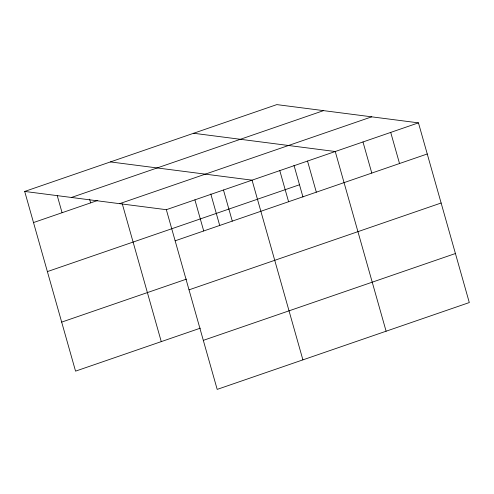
<?xml version="1.0" encoding="UTF-8"?>
<svg xmlns="http://www.w3.org/2000/svg" width="494" height="494" viewBox="0 0 494 494"><rect width="100%" height="100%" fill="white"/><g stroke="black" fill="none" stroke-linecap="round" stroke-linejoin="round"><path stroke-width="0.74" d="M24.7 191.444L276.813 104.611L418.449 122.858L469.3 302.556L217.187 389.389L166.336 209.691L24.7 191.444L75.551 371.142L200.379 328.146M71.439 197.47L323.558 110.631M33.506 222.559L97.793 200.416M119.597 203.67L371.71 116.837M166.336 209.691L418.449 122.858M47.381 271.595L299.494 184.756M175.142 240.806L427.254 153.974M61.676 322.113L186.504 279.116M189.017 289.842L441.13 203.003M203.312 340.36L455.425 253.521M193.617 133.269L335.253 151.516L386.104 331.208M110.421 161.921L252.057 180.168L302.902 359.867M390.717 132.411L399.523 163.52M362.985 141.963L371.791 173.073M307.521 161.063L316.327 192.178M293.986 165.286L302.964 197.026M279.789 170.615L288.595 201.731M223.479 190.011L232.285 221.127M210.79 193.944L219.768 225.684M194.908 199.854L203.713 230.964M122.284 203.849L161.266 341.62M89.599 199.175L90.649 202.88M57.255 195.68L62.077 212.716"/></g></svg>
